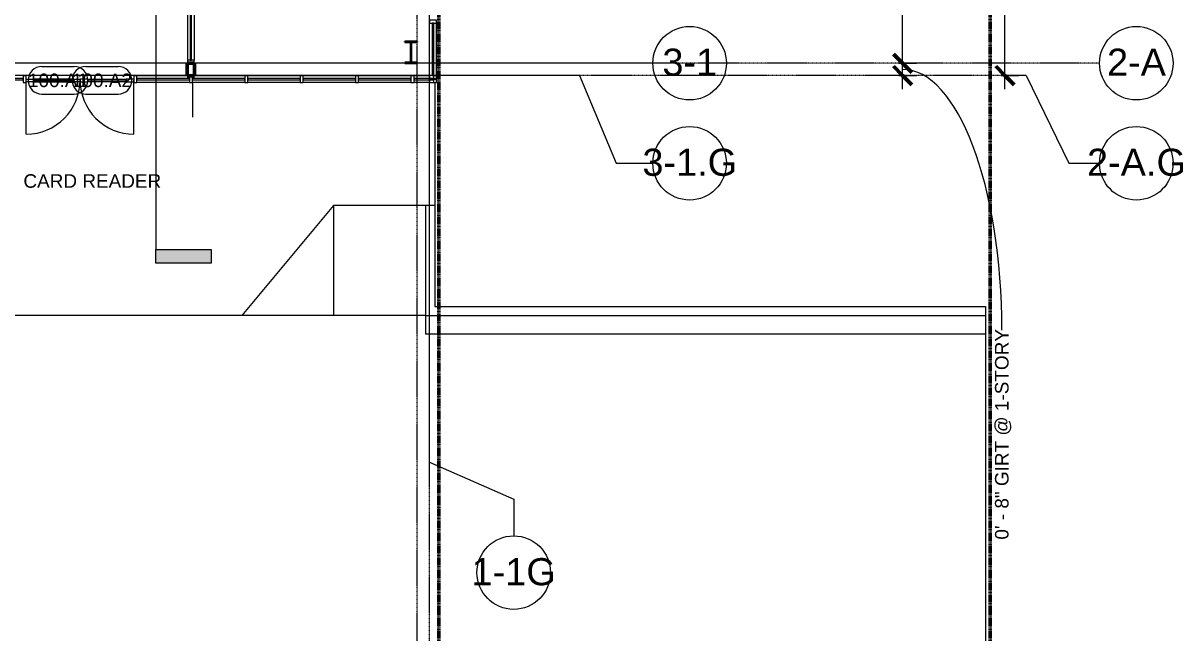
# Model space of a CAD drawing. Header units: inches. Extents: x 15537 to 31673, y -30778 to -16067.
# Drawn here: x 26016 to 26770, y -23159 to -22761 of the extents above; entities that cross this region are included whole.
import ezdxf

# ---------------------------------------------------------------- set-up
doc = ezdxf.new("R2010")
doc.units = ezdxf.units.IN
doc.header["$MEASUREMENT"] = 0
doc.linetypes.add('Grid Line 1_2_', pattern=[0.875, 0.5, -0.125, 0.125, -0.125])
doc.linetypes.add('Hidden', pattern=[0.28125, 0.1875, -0.09375])
for name, color, linetype, lineweight in [('A-ANNO-DIMS', 211, 'Continuous', 9), ('A-ANNO-DIMS-96', 211, 'Continuous', 9), ('A-DETL', 90, 'Continuous', 9), ('A-DOOR', 31, 'Continuous', 13), ('A-DOOR-IDEN', 31, 'Continuous', 9), ('A-GLAZ-CURT', 52, 'Continuous', 9), ('A-GLAZ-CWMG', 51, 'Continuous', 9), ('A-PROP-SBCK', 71, 'Hidden', 50), ('A-WALL', 113, 'Continuous', 13), ('A-WALL-PATT', 111, 'Continuous', 50), ('Conc', 7, 'Continuous', 9), ('EOP-PR', 4, 'Continuous', 9), ('G-ANNO-SYMB', 111, 'Continuous', 9), ('G-ANNO-TEXT', 231, 'Continuous', 9), ('I-WALL', 2, 'Continuous', 13), ('S-COLS', 52, 'Continuous', 9), ('S-GRID', 1, 'Continuous', 9), ('S-GRID-IDEN', 1, 'Continuous', 9)]:
    doc.layers.add(name, color=color, linetype=linetype, lineweight=lineweight)
doc.styles.add('Arial', font='arial.ttf', dxfattribs={"height": 17.703593})
doc.styles.add('Arial_1', font='arial.ttf', dxfattribs={"height": 8.851796})
doc.dimstyles.new('Linear_-_3_32__Arial', dxfattribs={"dimscale": 12, "dimtxt": 9, "dimasz": 1, "dimexe": 0.75, "dimexo": 0.5, "dimgap": 0.5, "dimtad": 1, "dimrnd": 0.25, "dimzin": 1, "dimdsep": 46, "dimlunit": 4, "dimtxsty": 'Arial_1', "dimblk1": 'OBLIQUE', "dimblk2": 'OBLIQUE', "dimsah": 1, "dimcen": 0.09, "dimdle": 0.75, "dimazin": 0, "dimtfac": 1, "dimtdec": 4, "dimtix": 1, "dimtmove": 1, "dimatfit": 3, "dimfxl": 0, "dimtvp": 1, "dimfrac": 2, "dimtolj": 1, "dimtzin": 0, "dimarcsym": 0})
doc.dimstyles.new('Linear_-_3_32__Arial_1', dxfattribs={"dimscale": 12, "dimtxt": 9, "dimasz": 1, "dimexe": 0.75, "dimexo": 0.5, "dimgap": 0.5, "dimtad": 1, "dimrnd": 0.25, "dimzin": 1, "dimdsep": 46, "dimlunit": 4, "dimtxsty": 'Arial_1', "dimblk1": 'OBLIQUE', "dimblk2": 'OBLIQUE', "dimsah": 1, "dimcen": 0.09, "dimdle": 0.75, "dimazin": 0, "dimtfac": 1, "dimtdec": 4, "dimtix": 1, "dimtmove": 0, "dimatfit": 3, "dimfxl": 0, "dimtvp": 1, "dimfrac": 2, "dimtolj": 1, "dimtzin": 0, "dimarcsym": 0})

# ---------------------------------------------------------------- blocks, each defined once
blk = doc.blocks.new('W-Wide Flange-C_- Enlarged10')
at = {"layer": 'S-COLS'}
h = blk.add_hatch(dxfattribs=at)
h.set_pattern_fill('FP_12', color=256, style=0, pattern_type=2)
h.set_pattern_definition([(225, (26269.39, -22780.178), (9.503515, -9.503515), []), (225, (26269.39, -22794.578), (9.503515, -9.503515), [])])
h.paths.add_polyline_path([(-4, 7.12), (-4, 6.69), (-0.84, 6.69), (-0.35, 6.49), (-0.14, 6), (-0.14, -6), (-0.35, -6.49), (-0.84, -6.69), (-4, -6.69), (-4, -7.12), (4, -7.12), (4, -6.69), (0.84, -6.69), (0.35, -6.49), (0.14, -6), (0.14, 6), (0.35, 6.49), (0.84, 6.69), (4, 6.69), (4, 7.12)], flags=0)
at = {"layer": 'S-COLS', "lineweight": 30}
for p, q in [((4, 7.12), (-4, 7.12)), ((-4, 7.12), (-4, 6.69)), ((-4, 6.69), (-0.84, 6.69)), ((-0.14, 6), (-0.14, -6)), ((0.14, -6), (0.14, 6)), ((0.84, 6.69), (4, 6.69)), ((4, 6.69), (4, 7.12)), ((-0.84, -6.69), (-4, -6.69)), ((-4, -6.69), (-4, -7.12)), ((-4, -7.12), (4, -7.12)), ((4, -6.69), (0.84, -6.69)), ((4, -7.12), (4, -6.69))]:
    blk.add_line(p, q, dxfattribs=at)
for centre, start, end in [((-0.84, 6), 0, 90), ((0.84, 6), 90, 180), ((-0.84, -6), 270, 0), ((0.84, -6), 180, 270)]:
    blk.add_arc(centre, 0.691, start, end, dxfattribs=at)
blk = doc.blocks.new('System Panel - _- Enlarged2')
at = {"layer": 'A-GLAZ-CURT', "lineweight": 13}
for p, q in [((16.53125, 1.25), (-16.53125, 1.25)), ((-16.53125, 1.25), (-16.53125, 0.25)), ((-16.53125, 0.25), (16.53125, 0.25)), ((16.53125, 0.25), (16.53125, 1.25))]:
    blk.add_line(p, q, dxfattribs=at)
at = {"layer": 'A-GLAZ-CURT'}
for p, q in [((-16.53125, 0.25), (-16.53125, 1.25)), ((16.53125, 1.25), (-16.53125, 1.25)), ((-16.53125, 0.25), (16.53125, 0.25)), ((16.53125, 1.25), (16.53125, 0.25))]:
    blk.add_line(p, q, dxfattribs=at)
blk = doc.blocks.new('Door_Single_Sto_- Enlarged1')
at = {"layer": 'A-DOOR'}
for p, q in [((-17.59375, 0.75), (-12.59375, 0.75)), ((-17.59375, -35.1875), (-17.59375, 0)), ((-12.59375, 0.75), (-12.59375, -1)), ((12.59375, 0.75), (-12.59375, 0.75)), ((-12.59375, -0.5), (-12.59375, 0.25)), ((-12.59375, 0.25), (12.59375, 0.25)), ((12.59375, -1), (12.59375, 0.75)), ((12.59375, 0.75), (17.59375, 0.75)), ((12.59375, 0.25), (12.59375, -0.5)), ((17.59375, 0.75), (17.59375, -1)), ((-12.59375, -1), (-17.59375, -1)), ((12.59375, -0.5), (-12.59375, -0.5)), ((-12.59375, -1), (12.59375, -1)), ((17.59375, -1), (12.59375, -1))]:
    blk.add_line(p, q, dxfattribs=at)
blk.add_arc((-17.59375, 0), 35.1875, 270, 0, dxfattribs=at)
blk = doc.blocks.new('Door_Single_Sto_- Enlarged2')
at = {"layer": 'A-DOOR'}
for p, q in [((-17.59375, 35.1875), (-17.59375, 0)), ((-12.59375, 1), (-17.59375, 1)), ((-12.59375, -0.75), (-12.59375, 1)), ((-12.59375, 1), (12.59375, 1)), ((12.59375, 0.5), (-12.59375, 0.5)), ((-12.59375, 0.5), (-12.59375, -0.25)), ((17.59375, 1), (12.59375, 1)), ((12.59375, 1), (12.59375, -0.75)), ((12.59375, -0.25), (12.59375, 0.5)), ((17.59375, -0.75), (17.59375, 1)), ((-17.59375, -0.75), (-12.59375, -0.75)), ((-12.59375, -0.25), (12.59375, -0.25)), ((12.59375, -0.75), (-12.59375, -0.75)), ((12.59375, -0.75), (17.59375, -0.75))]:
    blk.add_line(p, q, dxfattribs=at)
blk.add_arc((-17.59375, 0), 35.1875, 360, 90, dxfattribs=at)
blk = doc.blocks.new('System Panel - _- Enlarged3')
at = {"layer": 'A-GLAZ-CURT', "lineweight": 13}
for p, q in [((17.09375, 1.25), (-17.09375, 1.25)), ((-17.09375, 1.25), (-17.09375, 0.25)), ((-17.09375, 0.25), (17.09375, 0.25)), ((17.09375, 0.25), (17.09375, 1.25))]:
    blk.add_line(p, q, dxfattribs=at)
at = {"layer": 'A-GLAZ-CURT'}
for p, q in [((-17.09375, 0.25), (-17.09375, 1.25)), ((17.09375, 1.25), (-17.09375, 1.25)), ((-17.09375, 0.25), (17.09375, 0.25)), ((17.09375, 1.25), (17.09375, 0.25))]:
    blk.add_line(p, q, dxfattribs=at)
blk = doc.blocks.new('Rectangular Mul_- Enlarged10')
at = {"layer": 'A-GLAZ-CWMG'}
for p, q in [((26123.27, -22795.43), (26090.45, -22795.43)), ((26124.64, -22799.93), (26090.45, -22799.93))]:
    blk.add_line(p, q, dxfattribs=at)
blk = doc.blocks.new('Rectangular Mul_- Enlarged11')
at = {"layer": 'A-GLAZ-CWMG'}
for p, q in [((26160.83, -22795.43), (26128.02, -22795.43)), ((26160.83, -22799.93), (26126.64, -22799.93))]:
    blk.add_line(p, q, dxfattribs=at)
blk = doc.blocks.new('Rectangular Mul_- Enlarged12')
at = {"layer": 'A-GLAZ-CWMG'}
for p, q in [((26197.02, -22795.43), (26162.83, -22795.43)), ((26197.02, -22799.93), (26162.83, -22799.93))]:
    blk.add_line(p, q, dxfattribs=at)
blk = doc.blocks.new('Rectangular Mul_- Enlarged13')
at = {"layer": 'A-GLAZ-CWMG', "lineweight": 20}
for p, q in [((-2, 1.5), (0, 1.5)), ((-2, -3), (-2, 1.5)), ((0, 1.5), (0, -3)), ((0, -3), (-2, -3))]:
    blk.add_line(p, q, dxfattribs=at)
blk = doc.blocks.new('Rectangular Mul_- Enlarged15')
at = {"layer": 'A-GLAZ-CWMG', "lineweight": 20}
for p, q in [((-1, 1.5), (1, 1.5)), ((-1, -3), (-1, 1.5)), ((1, 1.5), (1, -3)), ((1, -3), (-1, -3))]:
    blk.add_line(p, q, dxfattribs=at)
blk = doc.blocks.new('System Panel - _- Enlarged4')
at = {"layer": 'A-GLAZ-CURT', "lineweight": 13}
for p, q in [((6.31, 1.25), (-6.31, 1.25)), ((-6.31, 1.25), (-6.31, 0.25)), ((-6.31, 0.25), (6.31, 0.25)), ((6.31, 0.25), (6.31, 1.25))]:
    blk.add_line(p, q, dxfattribs=at)
at = {"layer": 'A-GLAZ-CURT'}
for p, q in [((-6.31, 0.25), (-6.31, 1.25)), ((3.81, 1.25), (-6.31, 1.25)), ((-6.31, 0.25), (3.81, 0.25)), ((6.31, 1.06), (6.31, 0.5))]:
    blk.add_line(p, q, dxfattribs=at)
blk = doc.blocks.new('Rectangular Mul_- Enlarged16')
at = {"layer": 'A-GLAZ-CWMG'}
for p, q in [((26281.52, -22795.43), (26271.39, -22795.43)), ((26281.52, -22799.93), (26271.39, -22799.93))]:
    blk.add_line(p, q, dxfattribs=at)
blk = doc.blocks.new('System Panel - _- Enlarged1')
at = {"layer": 'A-GLAZ-CURT', "lineweight": 13}
for p, q in [((17.09375, -0.25), (-17.09375, -0.25)), ((-17.09375, -0.25), (-17.09375, -1.25)), ((-17.09375, -1.25), (17.09375, -1.25)), ((17.09375, -1.25), (17.09375, -0.25))]:
    blk.add_line(p, q, dxfattribs=at)
at = {"layer": 'A-GLAZ-CURT'}
for p, q in [((-17.09375, -1.25), (-17.09375, -0.25)), ((17.09375, -0.25), (-17.09375, -0.25)), ((-17.09375, -1.25), (17.09375, -1.25)), ((17.09375, -0.25), (17.09375, -1.25))]:
    blk.add_line(p, q, dxfattribs=at)
blk = doc.blocks.new('Rectangular Mul_- Enlarged18')
at = {"layer": 'A-GLAZ-CWMG'}
for p, q in [((26281.52, -22795.37), (26281.52, -22761.18)), ((26286.02, -22795.37), (26286.02, -22761.18))]:
    blk.add_line(p, q, dxfattribs=at)
blk = doc.blocks.new('Rectangular Mul_- Enlarged6')
at = {"layer": 'A-GLAZ-CWMG', "lineweight": 20}
for p, q in [((-2, 3), (0, 3)), ((-2, -1.5), (-2, 3)), ((0, 3), (0, -1.5)), ((0, -1.5), (-2, -1.5))]:
    blk.add_line(p, q, dxfattribs=at)
blk = doc.blocks.new('Rectangular Mul_- Enlarged8')
at = {"layer": 'A-GLAZ-CWMG', "lineweight": 20}
for p, q in [((-1, 3), (1, 3)), ((-1, -1.5), (-1, 3)), ((1, 3), (1, -1.5)), ((1, -1.5), (-1, -1.5))]:
    blk.add_line(p, q, dxfattribs=at)
blk = doc.blocks.new('Rectangular Mul_- Enlarged21')
at = {"layer": 'A-GLAZ-CWMG'}
for p, q in [((26123.39, -22752.24), (26123.39, -22785.3)), ((26127.89, -22752.24), (26127.89, -22785.3))]:
    blk.add_line(p, q, dxfattribs=at)
blk = doc.blocks.new('Rectangular Mul_- Enlarged44')
at = {"layer": 'A-GLAZ-CWMG', "lineweight": 20}
for p, q in [((0, 1.5), (-2, 1.5)), ((-2, 1.5), (-2, -3)), ((0, -3), (0, 1.5)), ((-2, -3), (0, -3))]:
    blk.add_line(p, q, dxfattribs=at)
blk = doc.blocks.new('Section - 3_32__- Enlarged0')
at = {"layer": 'G-ANNO-SYMB'}
blk.add_hatch(color=256, dxfattribs=at).paths.add_polyline_path([(0, 0.375), (0, 0), (-0.09375, 0), (-0.09375, 0.375)], flags=0)
for p, q in [((0, 0.375), (-0.09375, 0.375)), ((-0.09375, 0.375), (-0.09375, 0)), ((0, 0), (0, 0.375)), ((-0.09375, 0), (0, 0))]:
    blk.add_line(p, q, dxfattribs=at)
blk = doc.blocks.new('Grid - Grid Hea_- Enlarged0')
at = {"layer": 'S-GRID-IDEN'}
blk.add_circle((0, 0), 0.25, dxfattribs=at)
blk = doc.blocks.new('DIMBLOCK31-Firs_- Enlarged0')
at = {"layer": 'A-ANNO-DIMS-96', "lineweight": 50}
for p, q in [((26590.43, -22787.3), (26584.43, -22781.3)), ((26590.43, -22795.3), (26584.43, -22789.3)), ((26590.43, -22787.3), (26596.43, -22793.3)), ((26590.43, -22795.3), (26596.43, -22801.3))]:
    blk.add_line(p, q, dxfattribs=at)
at = {"layer": 'A-ANNO-DIMS-96'}
for p, q in [((26587.94, -22787.3), (26599.43, -22787.3)), ((26590.43, -22787.3), (26587.94, -22787.3)), ((26590.43, -22804.3), (26590.43, -22787.3)), ((26587.94, -22795.3), (26599.43, -22795.3)), ((26590.43, -22795.3), (26587.94, -22795.3))]:
    blk.add_line(p, q, dxfattribs=at)
blk.add_ellipse((26590.43, -22961.61), major_axis=(0, 170.31), ratio=0.381081, start_param=4.712389, end_param=6.283185, dxfattribs=at)
at = {"layer": 'A-ANNO-DIMS-96', "color": 0, "insert": (26650.77, -23098.28), "char_height": 8.8518, "width": 163.9938, "attachment_point": 1, "rotation": 90, "line_spacing_factor": 0.938532, "style": 'Arial_1'}
blk.add_mtext('0\' - 8" GIRT @ 1-STORY', dxfattribs=at)
blk = doc.blocks.new('_Oblique')
at = {"color": 0, "linetype": 'ByBlock', "lineweight": -2}
blk.add_line((-0.5, -0.5), (0.5, 0.5), dxfattribs=at)
blk = doc.blocks.new('DIMBLOCK32-Firs_- Enlarged0')
at = {"layer": 'A-ANNO-DIMS-96', "lineweight": 50}
for p, q in [((26590.43, -22543.05), (26584.43, -22537.05)), ((26590.43, -22543.05), (26596.43, -22549.05)), ((26590.43, -22787.3), (26584.43, -22781.3)), ((26590.43, -22787.3), (26596.43, -22793.3))]:
    blk.add_line(p, q, dxfattribs=at)
at = {"layer": 'A-ANNO-DIMS-96'}
for p, q in [((26587.94, -22543.05), (26599.43, -22543.05)), ((26590.43, -22543.05), (26587.94, -22543.05)), ((26590.43, -22787.3), (26590.43, -22543.05)), ((26587.94, -22787.3), (26599.43, -22787.3)), ((26590.43, -22787.3), (26587.94, -22787.3))]:
    blk.add_line(p, q, dxfattribs=at)
at = {"layer": 'A-ANNO-DIMS-96', "color": 0, "insert": (26572.95, -22694.53), "char_height": 8.8518, "width": 70.4492, "attachment_point": 1, "rotation": 90, "line_spacing_factor": 0.938532, "style": 'Arial_1'}
blk.add_mtext('20\' - 4 1/4"', dxfattribs=at)
blk = doc.blocks.new('DIMBLOCK65-Firs_- Enlarged0')
at = {"layer": 'A-ANNO-DIMS-96'}
for p, q in [((26657.23, -22804.3), (26657.23, -22350.55)), ((26654.74, -22359.55), (26666.23, -22359.55)), ((26657.23, -22359.55), (26654.74, -22359.55)), ((26654.74, -22795.3), (26666.23, -22795.3)), ((26657.23, -22795.3), (26654.74, -22795.3))]:
    blk.add_line(p, q, dxfattribs=at)
at = {"layer": 'A-ANNO-DIMS-96', "lineweight": 50}
for p, q in [((26657.23, -22359.55), (26651.23, -22353.55)), ((26657.23, -22359.55), (26663.23, -22365.55)), ((26657.23, -22795.3), (26651.23, -22789.3)), ((26657.23, -22795.3), (26663.23, -22801.3))]:
    blk.add_line(p, q, dxfattribs=at)
at = {"layer": 'A-ANNO-DIMS-96', "color": 0, "insert": (26639.74, -22606.78), "char_height": 8.8518, "width": 70.4492, "attachment_point": 1, "rotation": 90, "line_spacing_factor": 0.938532, "style": 'Arial_1'}
blk.add_mtext('36\' - 3 3/4"', dxfattribs=at)
blk = doc.blocks.new('Door Tag - Door_- Enlarged0')
at = {"layer": 'A-DOOR-IDEN'}
for p, q in [((-0.109375, 0.09375), (0.109375, 0.09375)), ((-0.109375, -0.09375), (0.109375, -0.09375))]:
    blk.add_line(p, q, dxfattribs=at)
for centre, start, end in [((-0.109375, 0), 90, 270), ((0.109375, 0), 270, 90)]:
    blk.add_arc(centre, 0.09375, start, end, dxfattribs=at)

msp = doc.modelspace()

# ---------------------------------------------------------------- hatches: boundary and pattern name
at = {"layer": 'A-WALL-PATT', "lineweight": 9}
h = msp.add_hatch(dxfattribs=at)
h.set_pattern_fill('FP_13', color=256, style=0, pattern_type=2)
h.set_pattern_definition([(0, (0, 0), (30.72, 7.68), [1.267, -21.773, 1.267, -21.773, -122.88]), (0, (0, 0), (30.72, 7.68), [-46.08, 1.267, -44.813, 1.267, -21.773, -53.76]), (0, (0, 0), (30.72, 7.68), [-115.2, 1.267, -14.093, 1.267, -37.133]), (120, (11.52, 3.84), (-22.0110751, 22.7643004), [1.267, -21.773, 1.267, -21.773, -122.88]), (120, (11.52, 3.84), (-22.0110751, 22.7643004), [-46.08, 1.267, -44.813, 1.267, -21.773, -53.76]), (120, (11.52, 3.84), (-22.0110751, 22.7643004), [-115.2, 1.267, -14.093, 1.267, -37.133]), (240, (15.36, 19.2), (-8.7089249, -30.4443004), [1.267, -21.773, 1.267, -21.773, -122.88]), (240, (15.36, 19.2), (-8.7089249, -30.4443004), [-46.08, 1.267, -44.813, 1.267, -21.773, -53.76]), (240, (15.36, 19.2), (-8.7089249, -30.4443004), [-115.2, 1.267, -14.093, 1.267, -37.133])])
h.paths.add_polyline_path([(26123.89, -22795.428), (26128.015, -22795.428), (26128.015, -22787.303), (26127.39, -22787.303), (26127.39, -22794.803), (26123.89, -22794.803)], flags=0)

# ---------------------------------------------------------------- linework, layer by layer
at = {"layer": 'A-DETL'}
msp.add_line((26126.64, -22799.928), (26126.64, -22822.428), dxfattribs=at)
at = {"layer": 'A-PROP-SBCK'}
for p, q in [((26287.515, -19438.181), (26287.515, -25779.864)), ((26647.515, -19438.181), (26647.515, -25801.376))]:
    msp.add_line(p, q, dxfattribs=at)
at = {"layer": 'A-WALL'}
for p, q in [((26123.89, -22787.303), (26123.89, -22794.803)), ((26127.39, -22787.303), (26127.39, -22794.803)), ((26123.89, -22794.803), (26127.39, -22794.803))]:
    msp.add_line(p, q, dxfattribs=at)
at = {"layer": 'Conc'}
for p, q in [((26284.89, -22799.928), (26284.89, -22946.067)), ((26278.89, -22880.067), (26278.89, -22964.067)), ((26158.893, -22952.067), (23703.903, -22952.067)), ((26644.515, -22964.067), (26278.89, -22964.067))]:
    msp.add_line(p, q, dxfattribs=at)
at = {"layer": 'EOP-PR'}
for p, q in [((26218.893, -22880.067), (26158.893, -22952.067)), ((26284.89, -22880.067), (26218.893, -22880.067)), ((26218.893, -22880.067), (26218.893, -22952.067)), ((26284.89, -22946.067), (26644.515, -22946.067)), ((26644.515, -22946.067), (26644.515, -24380.067)), ((26278.89, -22952.067), (26158.893, -22952.067)), ((26278.89, -22952.067), (26644.515, -22952.067))]:
    msp.add_line(p, q, dxfattribs=at)
at = {"layer": 'G-ANNO-SYMB'}
msp.add_line((26102.817, -21003.077), (26102.817, -22908.84), dxfattribs=at)
at = {"layer": 'I-WALL', "lineweight": 50}
for p, q in [((26128.015, -22787.303), (26123.265, -22787.303)), ((26123.265, -22787.303), (26123.265, -22795.428)), ((26128.015, -22795.428), (26128.015, -22787.303)), ((26123.265, -22795.428), (26128.015, -22795.428))]:
    msp.add_line(p, q, dxfattribs=at)
at = {"layer": 'S-GRID', "linetype": 'Grid Line 1_2_'}
for p, q in [((26281.39, -23047.8), (26281.39, -20598.053)), ((26281.39, -23365.241), (26281.39, -20950.428)), ((26273.39, -23413.241), (26273.39, -22389.576)), ((26427.342, -22787.303), (21471.359, -22787.303)), ((26719.064, -22787.303), (21790.207, -22787.303)), ((26379.342, -22795.303), (21519.359, -22795.303)), ((26671.064, -22795.303), (21852.863, -22795.303))]:
    msp.add_line(p, q, dxfattribs=at)
at = {"layer": 'S-GRID'}
for p, q in [((26379.342, -22795.303), (26403.342, -22852.624)), ((26671.064, -22795.303), (26698.938, -22852.624)), ((26403.342, -22852.624), (26427.342, -22852.624)), ((26698.938, -22852.624), (26719.064, -22852.624)), ((26281.39, -23047.8), (26336.468, -23071.8)), ((26336.468, -23071.8), (26336.468, -23095.8))]:
    msp.add_line(p, q, dxfattribs=at)

# ---------------------------------------------------------------- block references
at = {"layer": 'A-DOOR'}
msp.add_blockref('Door_Single_Sto_- Enlarged1', (26035.671, -22798.428), dxfattribs=at)
at = {"layer": 'A-DOOR', "rotation": 180}
msp.add_blockref('Door_Single_Sto_- Enlarged2', (26070.859, -22798.428), dxfattribs=at)
at = {"layer": 'A-DOOR-IDEN', "xscale": 95.99999999999994, "yscale": 95.99999999999994, "zscale": 95.99999999999994}
for p in [(26038.92, -22798.428), (26067.61, -22798.428)]:
    msp.add_blockref('Door Tag - Door_- Enlarged0', p, dxfattribs=at)
at = {"layer": 'A-GLAZ-CURT'}
for name, p, rotation in [('System Panel - _- Enlarged2', (26126.39, -22768.772), 90), ('System Panel - _- Enlarged1', (26284.515, -22778.272), 270)]:
    msp.add_blockref(name, p, dxfattribs=dict(at, rotation=rotation))
for name, p in [('System Panel - _- Enlarged2', (25999.546, -22798.428)), ('System Panel - _- Enlarged3', (26107.546, -22798.428)), ('System Panel - _- Enlarged3', (26143.734, -22798.428)), ('System Panel - _- Enlarged3', (26179.921, -22798.428)), ('System Panel - _- Enlarged3', (26216.109, -22798.428)), ('System Panel - _- Enlarged3', (26252.296, -22798.428)), ('System Panel - _- Enlarged4', (26277.703, -22798.428))]:
    msp.add_blockref(name, p, dxfattribs=at)
at = {"layer": 'A-GLAZ-CWMG'}
for name, p in [('Rectangular Mul_- Enlarged21', (0, 0)), ('Rectangular Mul_- Enlarged18', (0, 0)), ('Rectangular Mul_- Enlarged10', (0, 0)), ('Rectangular Mul_- Enlarged11', (0, 0)), ('Rectangular Mul_- Enlarged12', (0, 0)), ('Rectangular Mul_- Enlarged12', (36.187, 0)), ('Rectangular Mul_- Enlarged12', (72.375, 0)), ('Rectangular Mul_- Enlarged16', (0, 0))]:
    msp.add_blockref(name, p, dxfattribs=at)
at = {"layer": 'A-GLAZ-CWMG', "extrusion": (0, 0, -1)}
for name, p, rotation in [('Rectangular Mul_- Enlarged8', (-26284.515, -22760.178), 270), ('Rectangular Mul_- Enlarged15', (-26017.078, -22798.428), 180), ('Rectangular Mul_- Enlarged15', (-26089.453, -22798.428), 180), ('Rectangular Mul_- Enlarged15', (-26125.64, -22798.428), 180), ('Rectangular Mul_- Enlarged15', (-26161.828, -22798.428), 180), ('Rectangular Mul_- Enlarged15', (-26198.015, -22798.428), 180), ('Rectangular Mul_- Enlarged15', (-26234.203, -22798.428), 180), ('Rectangular Mul_- Enlarged15', (-26270.39, -22798.428), 180), ('Rectangular Mul_- Enlarged8', (-26284.515, -22796.365), 270), ('Rectangular Mul_- Enlarged13', (-26286.015, -22798.428), 180), ('Rectangular Mul_- Enlarged6', (-26284.515, -22799.928), 270)]:
    msp.add_blockref(name, p, dxfattribs=dict(at, rotation=rotation))
at = {"layer": 'A-GLAZ-CWMG', "rotation": 270}
msp.add_blockref('Rectangular Mul_- Enlarged44', (26126.39, -22787.303), dxfattribs=at)
at = {"layer": 'G-ANNO-SYMB', "extrusion": (0, 0, -1), "xscale": 95.99999999999994, "yscale": 95.99999999999994, "zscale": 95.99999999999994, "rotation": 90.00000000000053}
msp.add_blockref('Section - 3_32__- Enlarged0', (-26102.817, -22908.84), dxfattribs=at)
at = {"layer": 'S-COLS', "rotation": 180}
msp.add_blockref('W-Wide Flange-C_- Enlarged10', (26269.39, -22780.178), dxfattribs=at)
at = {"layer": 'S-GRID-IDEN', "xscale": 95.99999999999994, "yscale": 95.99999999999994, "zscale": 95.99999999999994}
for p, rotation in [((26451.342, -22787.303), 89.99999999999984), ((26743.064, -22787.303), 89.9999999999998), ((26451.342, -22852.624), 89.99999999999984), ((26743.064, -22852.624), 89.9999999999998)]:
    msp.add_blockref('Grid - Grid Hea_- Enlarged0', p, dxfattribs=dict(at, rotation=rotation))
msp.add_blockref('Grid - Grid Hea_- Enlarged0', (26336.468, -23119.8), dxfattribs=at)

# ---------------------------------------------------------------- texts
at = {"layer": 'A-DOOR-IDEN', "char_height": 8.8518, "width": 46.764, "attachment_point": 2, "line_spacing_factor": 0.938532, "style": 'Arial_1'}
for s, insert in [('100.A1', (26038.879, -22794.023)), ('100.A2', (26067.569, -22794.023))]:
    msp.add_mtext(s, dxfattribs=dict(at, insert=insert))
at = {"layer": 'G-ANNO-TEXT', "color": 145, "insert": (26016.287, -22859.753), "char_height": 8.8518, "width": 106.92, "attachment_point": 1, "line_spacing_factor": 0.938532, "style": 'Arial_1'}
msp.add_mtext('CARD READER', dxfattribs=at)
at = {"layer": 'S-GRID-IDEN', "char_height": 17.7036, "attachment_point": 2, "line_spacing_factor": 0.938532, "style": 'Arial'}
for s, insert, width in [('3-1', (26451.439, -22777.773), 42.552), ('2-A', (26743.162, -22777.773), 45.792), ('3-1.G', (26451.439, -22843.094), 73.656), ('2-A.G', (26743.162, -22843.094), 76.896), ('1-1G', (26336.463, -23110.363), 65.448)]:
    msp.add_mtext(s, dxfattribs=dict(at, insert=insert, width=width))

# ---------------------------------------------------------------- dimensions: what is measured, and where the dimension line sits
at = {"layer": 'A-ANNO-DIMS'}
for base, p1, p2, override, picture, middle in [((26657.226, -22359.553), (26648.741, -22795.303), (26648.741, -22359.553), {"dimpost": '<>', "dimfxl": 435.75}, 'DIMBLOCK65-Firs_- Enlarged0', (26646.646, -22577.428)), ((26590.428, -22543.053), (26581.943, -22787.303), (26581.943, -22543.053), {"dimpost": '<>', "dimfxl": 244.25}, 'DIMBLOCK32-Firs_- Enlarged0', (26579.851, -22665.178))]:
    dim = msp.add_linear_dim(base=base, p1=p1, p2=p2, angle=90, dimstyle='Linear_-_3_32__Arial_1', override=override, dxfattribs=at)
    dim.commit()
    dim.dimension.update_dxf_attribs({"geometry": picture, "text_midpoint": middle})
dim = msp.add_linear_dim(base=(26590.428, -22787.303), p1=(26581.943, -22795.303), p2=(26581.943, -22787.303), angle=90, dimstyle='Linear_-_3_32__Arial', override={"dimpost": '<>GIRT @ 1-STORY', "dimfxl": 8}, dxfattribs=at)
dim.commit()
dim.dimension.update_dxf_attribs({"geometry": 'DIMBLOCK31-Firs_- Enlarged0', "text_midpoint": (26656.672, -23016.278), "dimtype": 160, "text_rotation": 90})

doc.saveas('drawing.dxf')
